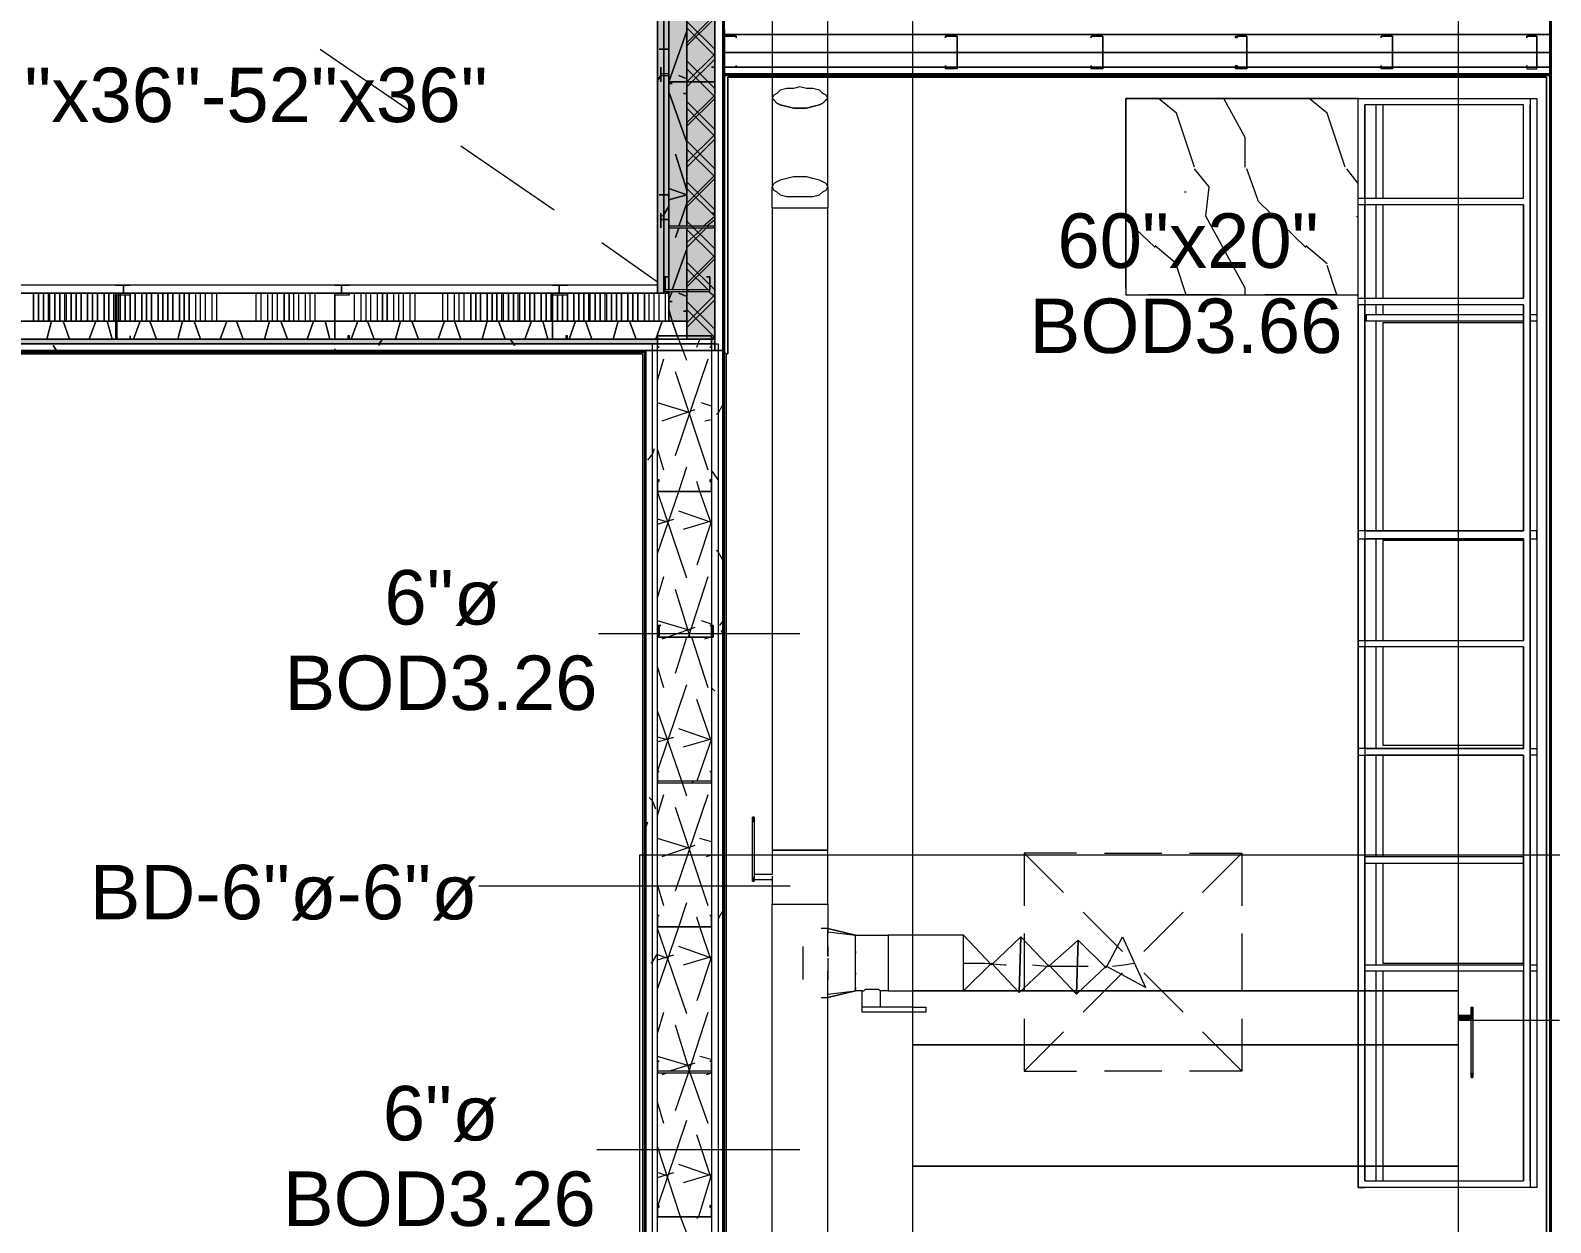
# Model space of a CAD drawing. Header units: metres. Extents: x 98 to 337, y -7 to 53.
# Drawn here: x 127.472 to 131.726, y 29.816 to 33.151 of the extents above; entities that cross this region are included whole.
import ezdxf

# ---------------------------------------------------------------- set-up
doc = ezdxf.new("R2010")
doc.units = ezdxf.units.M
doc.layers.add('HVAC - Ductos', color=5, linetype='Continuous', lineweight=0)
doc.layers.add('PDF_Text', color=7, linetype='Continuous', lineweight=0)
doc.layers.add('PDF_Geometry', color=7, linetype='Continuous', lineweight=0, true_color=0xaaaaaa)
doc.layers.add('PDF_Solid Fills', color=7, linetype='Continuous', lineweight=0, true_color=0xffffff)
doc.styles.add('PDF Helvetica', font='')
doc.styles.get('PDF Helvetica').set_extended_font_data('Helvetica')

msp = doc.modelspace()

# ---------------------------------------------------------------- hatches: boundary and pattern name
at = {"layer": 'PDF_Solid Fills', "lineweight": 0, "transparency": 33554559}
h = msp.add_hatch(color=256, dxfattribs=at)
h.paths.add_polyline_path([(129.2449, 34.6377), (129.2587, 34.6377), (129.2587, 35.4029), (129.2449, 35.4029)])
h.paths.add_polyline_path([(129.2449, 32.4156), (129.2587, 32.4156), (129.2587, 34.6332), (129.2449, 34.6332)])
h = msp.add_hatch(color=256, dxfattribs=at)
h.paths.add_polyline_path([(129.2587, 34.6377), (129.3091, 34.6377), (129.3091, 35.4166), (129.2587, 35.4166)])
h.paths.add_polyline_path([(129.2587, 32.3377), (129.3091, 32.3377), (129.3091, 32.4202), (129.2587, 32.4202)])
h.paths.add_polyline_path([(129.2587, 32.4248), (129.3091, 32.4248), (129.3091, 34.6332), (129.2587, 34.6332)])
for points in [[(129.2266, 32.4156), (129.2449, 32.4156), (129.2449, 35.3892), (129.2266, 35.3892)], [(129.3137, 32.5989), (129.3091, 32.4248), (129.3091, 32.2873), (129.3869, 32.2873), (129.3869, 35.3846), (129.3091, 35.3846), (129.3091, 32.5989)]]:
    msp.add_hatch(color=256, dxfattribs=at).paths.add_polyline_path(points)
h = msp.add_hatch(color=256, dxfattribs=at)
h.paths.add_polyline_path([(129.2449, 34.6377), (129.2587, 34.6377), (129.2587, 35.3846), (129.2449, 35.3846)])
h.paths.add_polyline_path([(129.2449, 32.4156), (129.2587, 32.4156), (129.2587, 34.6332), (129.2449, 34.6332)])
h = msp.add_hatch(color=256, dxfattribs=at)
h.paths.add_polyline_path([(129.3091, 32.4202), (129.2587, 32.4202), (129.2587, 32.3377), (129.3091, 32.3377)])
h.paths.add_polyline_path([(129.2587, 34.6377), (129.3091, 34.6377), (129.3091, 35.3846), (129.2587, 35.3846)])
h.paths.add_polyline_path([(129.2587, 32.4248), (129.3091, 32.4248), (129.3091, 34.6332), (129.2587, 34.6332)])
h = msp.add_hatch(color=256, dxfattribs=at)
h.paths.add_polyline_path([(129.2266, 32.2736), (129.2266, 32.2873), (125.882, 32.2873), (125.882, 32.2736)])
h.paths.add_polyline_path([(129.3778, 32.2873), (129.3778, 32.2736), (129.3869, 32.2736), (129.3869, 32.2873)])

# ---------------------------------------------------------------- linework, layer by layer
at = {"layer": 'HVAC - Ductos', "lineweight": 0}
for points in [[(129.9413, 30.4638), (129.9413, 35.5953), (131.467, 35.5953), (131.467, 30.4638)], [(129.5473, 32.7134), (129.5519, 32.7043), (129.5611, 32.6997), (129.5702, 32.6905), (129.5886, 32.6859), (129.6069, 32.6859), (129.6252, 32.6859), (129.6436, 32.6859), (129.6618, 32.6859), (129.6802, 32.6905), (129.6894, 32.6997), (129.6985, 32.7043), (129.7031, 32.7134), (129.7031, 32.9608), (129.6985, 32.9563), (129.6894, 32.9471), (129.6802, 32.9425), (129.6618, 32.9379), (129.6436, 32.9333), (129.6252, 32.9333), (129.6069, 32.9333), (129.5886, 32.9379), (129.5702, 32.9425), (129.5611, 32.9471), (129.5519, 32.9563), (129.5473, 32.9608)], [(129.7031, 32.6538), (129.6985, 32.6538), (129.6894, 32.6538), (129.6802, 32.6538), (129.6618, 32.6538), (129.6436, 32.6538), (129.6252, 32.6538), (129.6069, 32.6538), (129.5886, 32.6538), (129.5702, 32.6538), (129.5611, 32.6538), (129.5519, 32.6538), (129.5473, 32.6538), (129.5473, 30.8578), (129.5519, 30.8578), (129.5611, 30.8578), (129.5702, 30.8578), (129.5886, 30.8578), (129.6069, 30.8578), (129.6252, 30.8578), (129.6436, 30.8578), (129.6618, 30.8578), (129.6802, 30.8578), (129.6894, 30.8578), (129.6985, 30.8578), (129.7031, 30.8578)], [(129.4923, 30.9358), (129.4923, 30.9403), (129.4923, 30.9449), (129.4923, 30.9494), (129.4923, 30.9449), (129.4923, 30.9403)], [(129.4969, 30.9358), (129.4969, 30.9403), (129.4969, 30.9449), (129.4969, 30.9494), (129.4969, 30.9449), (129.4969, 30.9403)], [(129.781, 30.6196), (129.7031, 30.6379)], [(129.781, 30.5692), (129.781, 30.5738)], [(129.781, 30.5097), (129.781, 30.5142)], [(129.781, 30.4684), (129.781, 30.473)], [(131.467, 30.4638), (131.467, 30.3126), (129.9413, 30.3126), (129.9413, 30.4638)], [(131.467, 30.3126), (131.467, 29.9736), (129.9413, 29.9736), (129.9413, 30.3126)], [(129.9413, 29.6666), (129.9413, 29.9736), (131.467, 29.9736), (131.467, 29.6666)]]:
    msp.add_lwpolyline(points, close=True, dxfattribs=at)
for points in [[(129.5473, 34.1704), (129.5473, 33.0204), (129.5519, 33.0204), (129.5611, 33.0204), (129.5702, 33.0204), (129.5886, 33.0204), (129.6069, 33.0204), (129.6252, 33.0204), (129.6436, 33.0204), (129.6618, 33.0204), (129.6802, 33.0204), (129.6894, 33.0204), (129.6985, 33.0204), (129.7031, 33.0204), (129.7031, 34.1704)], [(129.7031, 32.9608), (129.6985, 32.97), (129.6894, 32.9746), (129.6802, 32.9838), (129.6618, 32.9883), (129.6436, 32.9883), (129.6252, 32.9929), (129.6069, 32.9883), (129.5886, 32.9883), (129.5702, 32.9838), (129.5611, 32.9746), (129.5519, 32.97), (129.5473, 32.9608)], [(129.7031, 32.7134), (129.6985, 32.7226), (129.6894, 32.7272), (129.6802, 32.7318), (129.6618, 32.7363), (129.6436, 32.7409), (129.6252, 32.7409), (129.6069, 32.7409), (129.5886, 32.7363), (129.5702, 32.7318), (129.5611, 32.7272), (129.5519, 32.7226), (129.5473, 32.7134)], [(129.5473, 32.6538), (129.5473, 32.6997), (129.5473, 32.7134)], [(129.7031, 32.7134), (129.7031, 32.6722), (129.7031, 32.6538), (129.6985, 32.6538), (129.6894, 32.6538), (129.6802, 32.6538), (129.6618, 32.6538), (129.6436, 32.6538), (129.6252, 32.6538), (129.6069, 32.6538), (129.5886, 32.6538), (129.5702, 32.6538), (129.5611, 32.6538), (129.5519, 32.6538), (129.5473, 32.6538)], [(129.5473, 32.7134), (129.5519, 32.7043), (129.5611, 32.6997), (129.5702, 32.6905), (129.5886, 32.6859), (129.6069, 32.6859), (129.6252, 32.6859), (129.6436, 32.6859), (129.6618, 32.6859), (129.6802, 32.6905), (129.6894, 32.6997), (129.6985, 32.7043), (129.7031, 32.7134)], [(129.4969, 30.9494), (129.4923, 30.9494)], [(129.4923, 30.7846), (129.4923, 30.78), (129.4923, 30.7754), (129.4923, 30.7708), (129.4923, 30.7754), (129.4923, 30.78), (129.4923, 30.7846), (129.4923, 30.9358)], [(129.4969, 30.9358), (129.4969, 30.7846), (129.4969, 30.78), (129.4969, 30.7754), (129.4969, 30.7708), (129.4969, 30.7754), (129.4969, 30.78)], [(129.5473, 29.3642), (129.5473, 30.7067), (129.5519, 30.7067), (129.5611, 30.7067), (129.5702, 30.7067), (129.5886, 30.7067), (129.6069, 30.7067), (129.6252, 30.7067), (129.6436, 30.7067), (129.6618, 30.7067), (129.6802, 30.7067), (129.6894, 30.7067), (129.6985, 30.7067), (129.7031, 30.7067), (129.7031, 30.8578), (129.6985, 30.8578), (129.6894, 30.8578), (129.6802, 30.8578), (129.6618, 30.8578), (129.6436, 30.8578), (129.6252, 30.8578), (129.6069, 30.8578), (129.5886, 30.8578), (129.5702, 30.8578), (129.5611, 30.8578), (129.5519, 30.8578), (129.5473, 30.8578), (129.5473, 30.7891), (129.4969, 30.7891)], [(130.3995, 30.8487), (130.2529, 30.8487), (130.2529, 30.7021)], [(130.3629, 30.7387), (130.2529, 30.8487)], [(130.4774, 30.8487), (130.6378, 30.8487)], [(130.7156, 30.8487), (130.8623, 30.8487), (130.8623, 30.7021)], [(130.7523, 30.7387), (130.8623, 30.8487)], [(129.4923, 30.7708), (129.4969, 30.7708)], [(129.4969, 30.7846), (129.4969, 30.78), (129.4969, 30.7754), (129.5473, 30.7754), (129.5473, 30.7067), (129.5519, 30.7067), (129.5611, 30.7067), (129.5702, 30.7067), (129.5886, 30.7067), (129.6069, 30.7067), (129.6252, 30.7067), (129.6436, 30.7067), (129.6618, 30.7067), (129.6802, 30.7067), (129.6894, 30.7067), (129.6985, 30.7067), (129.7031, 30.7067), (129.7031, 30.6242)], [(129.5473, 30.7846), (129.5473, 30.78), (129.5473, 30.7754)], [(130.5278, 30.5738), (130.4179, 30.6837)], [(130.5874, 30.5738), (130.6974, 30.6837)], [(129.7031, 30.5875), (129.7031, 30.56), (129.7031, 30.5738), (129.7031, 30.5967), (129.7031, 30.615), (129.7031, 30.6242), (129.7031, 30.6333), (129.7031, 30.6379), (129.6848, 30.6379)], [(129.7031, 30.6196), (129.7031, 30.6287), (129.781, 30.6196)], [(129.6344, 30.4959), (129.6344, 30.5097), (129.6344, 30.528), (129.6344, 30.5508), (129.6344, 30.5738), (129.6344, 30.5875)], [(129.7031, 30.6013), (129.7031, 30.615)], [(129.9413, 30.418), (129.7993, 30.418), (129.7993, 30.4638), (129.781, 30.4638), (129.781, 30.4684), (129.781, 30.473), (129.781, 30.4776), (129.781, 30.4867), (129.781, 30.5051), (129.781, 30.5234), (129.781, 30.5417), (129.781, 30.56), (129.781, 30.5783), (129.781, 30.5967), (129.781, 30.6059), (129.781, 30.6105), (129.781, 30.615), (129.781, 30.6196), (129.8727, 30.6196), (129.8727, 30.615), (129.8727, 30.6059), (129.8727, 30.5967), (129.8727, 30.5783), (129.8727, 30.56), (129.8727, 30.5417), (129.8727, 30.5234), (129.8727, 30.5051), (129.8727, 30.4867), (129.8727, 30.4776), (129.8727, 30.4684), (129.8727, 30.4638), (129.9413, 30.4638)], [(129.9413, 30.6196), (129.8727, 30.6196), (129.8727, 30.615), (129.8727, 30.6059), (129.8727, 30.5967), (129.8727, 30.5783), (129.8727, 30.56), (129.8727, 30.5417), (129.8727, 30.5234), (129.8727, 30.5051), (129.8727, 30.4867), (129.8727, 30.4776), (129.8727, 30.4684), (129.8727, 30.4638), (129.8497, 30.4638), (129.8497, 30.418), (129.8451, 30.418), (129.8405, 30.418), (129.8314, 30.418), (129.8268, 30.418), (129.8176, 30.418), (129.8131, 30.418), (129.8085, 30.418), (129.8039, 30.418)], [(130.0834, 30.5417), (130.0834, 30.56), (130.0834, 30.5783), (130.0834, 30.5967), (130.0834, 30.6059), (130.0834, 30.615), (130.0834, 30.6196), (129.9413, 30.6196)], [(130.1612, 30.5371), (130.2438, 30.615), (130.2392, 30.4592), (130.1612, 30.5417), (130.0834, 30.4638), (130.0834, 30.6196)], [(130.0834, 30.4638), (130.0834, 30.6196), (130.1612, 30.5371), (130.1612, 30.5417)], [(130.3216, 30.5325), (130.4041, 30.6059), (130.3995, 30.4546), (130.3216, 30.5371), (130.2392, 30.4592), (130.2438, 30.615), (130.3216, 30.5325), (130.3216, 30.5371)], [(130.2529, 30.6242), (130.2529, 30.4638)], [(130.482, 30.528), (130.5278, 30.615), (130.5919, 30.473), (130.482, 30.5325), (130.3995, 30.4546), (130.4041, 30.6059), (130.482, 30.528), (130.482, 30.5325)], [(130.8623, 30.6242), (130.8623, 30.4638)], [(129.7031, 30.5554), (129.7031, 30.5508), (129.7031, 30.528), (129.7031, 30.5234), (129.7031, 30.4959)], [(129.6848, 30.4454), (129.7031, 30.4454), (129.7031, 30.45), (129.7031, 30.4592), (129.7031, 30.4684), (129.7031, 30.4867), (129.7031, 30.5097), (129.7031, 30.5188)], [(129.9413, 30.4638), (130.0834, 30.4638), (130.0834, 30.4684), (130.0834, 30.4776), (130.0834, 30.4867), (130.0834, 30.5051), (130.0834, 30.5234), (130.0834, 30.5417), (130.143, 30.5417), (130.1979, 30.5371), (130.2025, 30.5371)], [(130.2758, 30.5371), (130.317, 30.5325), (130.3812, 30.5325), (130.4316, 30.5325)], [(130.4179, 30.4042), (130.5278, 30.5142)], [(130.5003, 30.5325), (130.5324, 30.5371), (130.5599, 30.5417)], [(130.6974, 30.4042), (130.5874, 30.5142)], [(129.7031, 30.4684), (129.7031, 30.4821)], [(129.7031, 30.4454), (129.781, 30.4638), (129.7031, 30.4454)], [(129.7031, 30.4546), (129.781, 30.4638)], [(129.7031, 29.3688), (129.7031, 30.4592)], [(129.7993, 30.4638), (129.8039, 30.4638), (129.8085, 30.4684), (129.8131, 30.4684), (129.8222, 30.4684), (129.8314, 30.4684), (129.8405, 30.4684), (129.8451, 30.4684), (129.8497, 30.4638)], [(129.9413, 30.4042), (129.7993, 30.4042), (129.7993, 30.418)], [(129.9413, 30.418), (129.978, 30.418), (129.978, 30.4042), (129.9413, 30.4042)], [(130.2529, 30.3859), (130.2529, 30.2393), (130.3995, 30.2393)], [(130.8623, 30.3859), (130.8623, 30.2393), (130.7156, 30.2393)], [(130.2529, 30.2393), (130.3629, 30.3492)], [(130.8623, 30.2393), (130.7523, 30.3492)], [(130.6378, 30.2393), (130.4774, 30.2393)]]:
    msp.add_lwpolyline(points, dxfattribs=at)
at = {"layer": 'PDF_Geometry', "lineweight": 0}
for points in [[(117.7174, 25.401), (119.6967, 25.401), (129.4145, 25.401), (129.5244, 25.401), (129.5244, 25.5247), (129.4145, 25.5247), (129.4145, 25.6164), (129.4099, 25.6164), (129.4099, 32.2553), (129.4145, 32.2553), (129.4145, 35.3846), (129.4145, 35.6045), (119.6967, 35.6045), (117.7174, 35.6045)], [(129.3457, 35.3846), (129.3869, 35.3433), (129.3869, 32.2873), (129.3869, 32.2736), (129.3869, 32.2873), (129.3869, 35.3433), (129.3869, 32.2553), (129.4099, 32.2553), (129.4099, 35.5724), (129.3869, 35.5724), (129.3869, 35.4212)], [(135.334, 35.6045), (131.7236, 35.6045), (131.7236, 35.357), (131.7236, 26.8626), (131.7236, 25.5247), (131.3983, 25.5247), (131.3983, 25.401), (131.774, 25.401)], [(132.4338, 25.4652), (132.0306, 25.4652), (131.774, 25.4652), (131.774, 25.5064), (131.7419, 25.5064), (131.7419, 25.5247), (131.7419, 26.8626), (131.7236, 26.8626), (131.7236, 32.8783), (131.7236, 26.8626), (131.7236, 33.0295), (131.7236, 33.1532), (131.7236, 35.4762), (131.7236, 33.1532), (131.7236, 35.4762), (131.7236, 33.1532), (131.7236, 35.4762), (131.7236, 33.1532)], [(129.2129, 25.6164), (129.2129, 32.2553), (129.2129, 32.2736), (126.0332, 32.2736), (125.882, 32.2736), (125.8637, 32.2736), (125.8637, 32.5668), (125.8637, 34.0101), (125.8637, 35.3846), (125.8637, 35.3892), (125.8637, 35.4029), (123.4445, 35.4029)], [(129.2266, 32.4385), (129.2266, 32.4156), (129.2266, 32.4385), (129.2266, 35.3846), (129.2449, 35.3846), (129.2449, 35.0409), (129.2449, 34.6377), (129.2449, 35.0409), (129.2449, 35.4029), (129.2587, 35.4029), (129.2587, 35.0409), (129.2587, 34.6377)], [(123.4628, 35.3846), (125.8499, 35.3846), (125.8499, 34.0101), (126.0332, 34.0101), (126.0332, 35.3846), (129.2266, 35.3846), (129.2266, 32.4385), (126.0332, 32.4385), (126.0332, 32.5668), (125.8499, 32.5668), (125.8499, 32.2553), (126.0332, 32.2553), (129.1945, 32.2553), (129.1945, 25.6164)], [(125.8407, 35.3754), (125.6162, 35.3754), (125.6162, 35.38), (125.6162, 35.3846), (125.8453, 35.3846), (125.8453, 32.2553), (125.8453, 35.3846), (125.8453, 32.2507), (129.1945, 32.2507), (125.8453, 32.2507), (125.8453, 35.3846)], [(126.0057, 34.0101), (126.0057, 32.5668), (126.0332, 32.5668), (126.0332, 34.0101), (126.0057, 34.0101), (126.0057, 35.3892), (126.0332, 35.3892), (126.0332, 34.0101), (125.8499, 34.0101), (125.8499, 35.3846), (125.8499, 32.2553), (125.8637, 32.2553), (126.0332, 32.2553), (129.1945, 32.2553), (125.8453, 32.2553), (129.1945, 32.2553), (129.222, 32.2553), (129.1945, 32.2553), (125.8499, 32.2553), (125.8637, 32.2553), (126.0332, 32.2553)], [(129.2449, 34.6377), (129.2449, 35.0409), (129.2449, 35.3892), (129.2266, 35.3892), (129.2266, 32.4156), (129.2449, 32.4156), (129.2449, 34.6332)], [(129.2266, 35.3846), (129.2266, 32.4385), (129.2266, 35.3846)], [(129.4145, 25.6164), (129.4145, 32.2553), (129.4099, 32.2553), (129.4099, 32.2736), (129.4099, 32.2873), (129.4099, 35.3846), (129.3869, 35.3846), (129.3091, 35.3846)], [(129.2449, 32.4156), (129.2449, 34.6332), (129.2449, 32.4156), (129.2587, 32.4156), (129.2587, 32.4202)], [(129.2587, 32.4248), (129.2587, 34.6332)], [(129.3091, 32.6034), (129.3091, 33.0067), (129.3091, 33.4145), (129.3091, 33.8176), (129.3091, 34.2254), (129.3091, 34.6332), (129.3091, 34.2254), (129.3091, 33.8176), (129.3091, 33.4145), (129.3091, 33.0067), (129.3091, 32.6034), (129.3091, 33.0067), (129.3091, 33.4145), (129.3091, 33.8176), (129.3091, 34.2254), (129.3091, 34.6332), (129.3869, 34.5599)], [(119.8799, 32.3377), (119.8799, 32.4156), (119.8799, 32.3377), (119.8799, 32.2873), (119.8799, 25.6164), (119.8799, 25.5981), (119.8799, 25.5843), (129.2266, 25.5843), (129.2266, 25.5981), (129.2266, 25.6164), (129.2266, 32.2553), (129.2266, 32.2736), (129.2266, 32.2873), (126.0332, 32.2873), (125.9323, 32.2873), (125.882, 32.2873), (125.882, 32.5668), (125.882, 34.0101), (125.8637, 34.0101), (125.8499, 34.0101)], [(129.3091, 33.1166), (129.3869, 33.1945)], [(129.3091, 33.1074), (129.3869, 33.1854)], [(129.3091, 33.1762), (129.3869, 33.0983)], [(129.3869, 33.08), (129.3091, 33.1578)], [(129.4145, 33.1532), (129.4145, 33.0295), (129.4145, 32.2553), (129.4145, 33.0295), (131.7236, 33.0295), (129.4145, 33.0295), (131.7236, 33.0295), (129.4145, 33.0295), (129.4145, 32.2553), (129.4145, 32.8783), (129.4145, 32.2553), (129.4145, 33.0295), (129.4145, 32.2507), (129.4099, 32.2507), (129.4145, 32.2507), (129.4145, 33.0295)], [(128.2827, 33.0983), (128.5439, 32.9196)], [(129.3091, 33.0067), (129.3869, 33.0846)], [(129.3091, 32.9929), (129.3869, 33.0708)], [(129.3091, 33.0662), (129.3687, 33.0067), (129.3869, 32.9883)], [(129.3869, 32.9654), (129.3457, 33.0067), (129.3091, 33.0433)], [(129.4099, 32.2507), (129.4099, 25.6164), (129.4099, 32.2553), (129.4145, 32.2553), (129.3823, 32.2553), (129.4145, 32.2553), (129.4145, 32.2507), (129.419, 32.2461), (129.4236, 32.2461), (129.4236, 33.0204)], [(129.4236, 33.0204), (131.7145, 33.0204), (129.4236, 33.0204), (129.4236, 32.2461), (129.419, 32.2461), (129.4145, 32.2507), (129.4145, 32.2553), (129.4145, 32.2873), (129.4145, 32.2553), (129.4145, 32.2507), (129.419, 32.2461), (129.4236, 32.2461), (129.4236, 33.0204), (129.4236, 32.2461), (129.419, 32.2461), (129.4236, 32.2461), (129.419, 32.2461), (129.4145, 32.2507), (129.4145, 32.2553), (129.4099, 32.2553), (129.4099, 25.6164)], [(131.7236, 33.0295), (129.4145, 33.0295), (131.7236, 33.0295)], [(131.7236, 33.0295), (129.4145, 33.0295), (131.7236, 33.0295)], [(131.7236, 33.0295), (131.7236, 26.8626), (131.719, 26.8626), (131.7145, 26.8626), (131.7145, 33.0204), (131.7145, 26.8626), (131.7145, 25.5293), (131.7145, 26.8626), (131.719, 26.8626), (131.7236, 26.8626), (131.7236, 25.5247), (131.4762, 25.5247)], [(131.7145, 26.8626), (131.7145, 33.0204)], [(131.7145, 26.8626), (131.7145, 33.0204)], [(131.7236, 33.0295), (131.7236, 26.8626), (131.7236, 33.0295)], [(131.7236, 33.0295), (131.7236, 26.8626), (131.7236, 33.0295)], [(129.3091, 32.8921), (129.3869, 32.97)], [(129.3091, 32.8829), (129.3869, 32.9608)], [(129.3091, 32.9517), (129.3869, 32.8738)], [(129.3869, 32.8555), (129.3091, 32.9333)], [(131.1876, 32.9608), (131.1692, 32.9608), (130.5553, 32.9608), (130.537, 32.9608), (130.537, 32.4294), (130.537, 32.9608), (131.1876, 32.9608), (131.6503, 32.9608), (131.6687, 32.9608), (131.687, 32.9608), (131.687, 29.914), (131.6687, 29.914), (131.2288, 29.914)], [(131.238, 32.9608), (131.2563, 32.9608), (131.6687, 32.9608), (131.6687, 29.914), (131.6503, 29.914), (131.1876, 29.914), (131.1876, 29.9323), (131.1876, 32.9425), (131.1876, 32.9608), (130.537, 32.9608), (130.537, 32.411), (131.1876, 32.411), (131.1876, 32.9608), (130.537, 32.9608), (130.537, 32.9242), (130.537, 32.521), (130.537, 32.4797)], [(131.1692, 32.9608), (130.5553, 32.9608)], [(130.7294, 32.7684), (130.679, 32.9196), (130.6286, 32.9608)], [(130.8714, 32.7684), (130.8714, 32.8509), (130.8119, 32.9608)], [(131.1509, 32.7684), (131.1005, 32.9196), (131.0501, 32.9608)], [(131.6503, 32.663), (131.6503, 32.4019), (131.6503, 32.663), (131.1876, 32.663), (131.1876, 32.6814), (131.6503, 32.6814), (131.6503, 32.9425), (131.2563, 32.9425), (131.2563, 32.6814)], [(131.6503, 32.9425), (131.2059, 32.9425), (131.2059, 32.6814), (131.2059, 32.9425), (131.2059, 29.9323), (131.2059, 30.5188), (131.2059, 29.9323), (131.2059, 31.1236), (131.2059, 30.8395), (131.6503, 30.8395), (131.6503, 31.1236), (131.2105, 31.1236)], [(131.238, 32.6814), (131.238, 32.9425)], [(131.6687, 30.5371), (131.687, 30.5371), (131.687, 30.5188), (131.6687, 30.5188), (131.6687, 29.9323), (131.6687, 32.9425), (131.6687, 32.3561), (131.687, 32.3561), (131.687, 32.3377), (131.6687, 32.3377)], [(129.3091, 32.7821), (129.3869, 32.8601)], [(129.3091, 32.7684), (129.3869, 32.8463)], [(129.3091, 32.8417), (129.3869, 32.7638)], [(131.6503, 32.7089), (131.6503, 32.8783)], [(128.6768, 32.828), (128.938, 32.6492)], [(129.3869, 32.7409), (129.3091, 32.8188)], [(130.8714, 32.411), (130.8714, 32.4294), (130.7614, 32.631), (130.7706, 32.7134), (130.7294, 32.7638)], [(131.0409, 32.5439), (130.9081, 32.6722), (130.876, 32.7638)], [(131.1876, 32.7226), (131.1555, 32.7638)], [(129.3091, 32.6676), (129.3869, 32.7455)], [(129.3091, 32.6584), (129.3869, 32.7363)], [(129.3091, 32.7272), (129.3869, 32.6492)], [(129.3549, 32.6034), (129.3869, 32.631), (129.3091, 32.7089)], [(130.7019, 32.6997), (130.7065, 32.6997)], [(131.1876, 32.6264), (131.183, 32.631)], [(131.1876, 32.631), (131.1876, 32.6447)], [(131.238, 32.4019), (131.238, 32.663)], [(131.2563, 32.663), (131.2563, 32.4019)], [(126.0057, 32.4156), (129.2587, 32.4156), (129.2587, 32.3377), (128.9334, 32.3377), (128.324, 32.3377), (127.7147, 32.3377), (127.1053, 32.3377), (127.7147, 32.3377), (128.324, 32.3377), (128.9334, 32.3377), (129.2266, 32.3377), (129.2587, 32.3377), (129.3091, 32.3377), (129.3091, 32.5989), (129.3091, 32.3377), (129.3091, 32.2965), (129.3091, 32.2873), (129.3091, 32.2965), (129.3091, 32.3377), (129.2587, 32.3377), (129.2587, 32.4202), (129.2587, 32.4156), (129.2587, 32.3377), (129.2587, 32.4156), (129.2449, 32.4156), (129.2266, 32.4156), (126.0332, 32.4156)], [(129.3091, 32.6172), (129.3869, 32.5394)], [(129.3091, 32.5576), (129.3549, 32.5989)], [(129.3091, 32.5989), (129.3091, 32.2965), (129.3091, 32.2873), (129.3778, 32.2873), (129.3869, 32.2873), (129.3778, 32.2873), (129.3869, 32.2965)], [(129.3091, 32.5439), (129.3641, 32.5989)], [(129.3869, 32.5164), (129.3091, 32.5943)], [(129.3641, 32.6034), (129.3869, 32.6218)], [(129.3687, 32.5989), (129.3687, 32.6034)], [(130.6194, 32.5439), (130.537, 32.6218)], [(129.0708, 32.5576), (129.2266, 32.4477)], [(130.679, 32.4981), (130.6194, 32.5485)], [(131.1005, 32.4981), (131.0409, 32.5485)], [(129.3091, 32.4431), (129.3869, 32.521)], [(129.3091, 32.434), (129.3869, 32.5118)], [(129.3091, 32.5027), (129.3869, 32.4248)], [(129.3687, 32.4248), (129.3091, 32.4843)], [(130.7065, 32.411), (130.679, 32.4935)], [(131.128, 32.411), (131.1005, 32.4935)], [(127.5222, 32.3377), (127.5222, 32.4156)], [(127.5268, 32.3377), (127.5268, 32.4156)], [(127.568, 32.3377), (127.568, 32.4156)], [(127.5726, 32.3377), (127.5726, 32.4156)], [(127.6322, 32.3377), (127.6322, 32.4156)], [(127.7055, 32.3377), (127.7055, 32.4156)], [(127.7192, 32.3377), (127.7192, 32.4156)], [(127.7238, 32.3377), (127.7238, 32.4156)], [(127.9346, 32.3377), (127.9346, 32.4156)], [(127.9483, 32.3377), (127.9483, 32.4156)], [(127.962, 32.3377), (127.962, 32.4156)], [(127.9804, 32.3377), (127.9804, 32.4156)], [(127.9941, 32.3377), (127.9941, 32.4156)], [(128.1041, 32.3377), (128.1041, 32.4156)], [(128.1178, 32.3377), (128.1178, 32.4156)], [(128.1361, 32.3377), (128.1361, 32.4156)], [(128.1499, 32.3377), (128.1499, 32.4156)], [(128.1637, 32.3377), (128.1637, 32.4156)], [(128.2095, 32.3377), (128.2095, 32.4156)], [(128.2232, 32.3377), (128.2232, 32.4156)], [(128.2415, 32.3377), (128.2415, 32.4156)], [(128.2553, 32.3377), (128.2553, 32.4156)], [(128.269, 32.3377), (128.269, 32.4156)], [(128.379, 32.3377), (128.379, 32.4156)], [(128.3973, 32.3377), (128.3973, 32.4156)], [(128.4111, 32.3377), (128.4111, 32.4156)], [(128.4248, 32.3377), (128.4248, 32.4156)], [(128.4431, 32.3377), (128.4431, 32.4156)], [(128.489, 32.3377), (128.489, 32.4156)], [(128.5027, 32.3377), (128.5027, 32.4156)], [(128.5164, 32.3377), (128.5164, 32.4156)], [(128.5348, 32.3377), (128.5348, 32.4156)], [(128.5485, 32.3377), (128.5485, 32.4156)], [(128.6264, 32.3377), (128.6264, 32.4156)], [(128.6401, 32.3377), (128.6401, 32.4156)], [(128.6585, 32.3377), (128.6585, 32.4156)], [(128.6722, 32.3377), (128.6722, 32.4156)], [(128.686, 32.3377), (128.686, 32.4156)], [(128.7913, 32.3377), (128.7913, 32.4156)], [(128.7959, 32.3377), (128.7959, 32.4156)], [(128.8371, 32.3377), (128.8371, 32.4156)], [(128.8417, 32.3377), (128.8417, 32.4156)], [(128.9013, 32.3377), (128.9013, 32.4156)], [(128.9746, 32.3377), (128.9746, 32.4156)], [(129.0342, 32.3377), (129.0342, 32.4156)], [(129.0388, 32.3377), (129.0388, 32.4156)], [(129.08, 32.3377), (129.08, 32.4156)], [(129.0846, 32.3377), (129.0846, 32.4156)], [(129.2037, 32.3377), (129.2037, 32.4156)], [(129.2174, 32.3377), (129.2174, 32.4156)], [(129.2312, 32.3377), (129.2312, 32.4156)], [(129.2495, 32.3377), (129.2495, 32.4156)], [(129.3137, 32.4202), (129.3137, 32.4248)], [(129.3869, 32.4065), (129.3687, 32.4202)], [(129.3091, 32.3331), (129.3869, 32.411)], [(129.3091, 32.3194), (129.3869, 32.3973)], [(129.3091, 32.3927), (129.3869, 32.3148)], [(130.5415, 32.411), (130.8623, 32.411)], [(130.8027, 32.411), (130.6011, 32.411)], [(130.8668, 32.411), (131.1876, 32.411)], [(131.128, 32.411), (130.9264, 32.411)], [(131.6503, 32.3835), (131.1876, 32.3835), (131.1876, 32.4019), (131.6503, 32.4019)], [(131.1876, 32.3469), (131.1876, 32.3743), (131.1876, 29.9323), (131.1876, 32.3835), (131.1876, 29.914), (131.2059, 29.914)], [(131.2059, 32.3423), (131.2059, 31.7513), (131.2059, 32.3835), (131.2059, 32.3469)], [(131.238, 32.3561), (131.238, 32.3835)], [(131.2563, 32.3835), (131.2563, 32.3561)], [(127.1007, 32.3377), (126.4913, 32.3377), (125.9323, 32.3377), (125.9323, 32.2873), (129.2266, 32.2873), (129.3091, 32.2873), (129.3091, 32.2965), (129.3091, 32.3377), (128.9334, 32.3377), (128.324, 32.3377), (127.7147, 32.3377), (127.1053, 32.3377)], [(129.3869, 32.2919), (129.3091, 32.3698)], [(131.1876, 31.7421), (131.1876, 32.3423)], [(131.6503, 32.3377), (131.2105, 32.3377), (131.2105, 32.3561), (131.6503, 32.3561)], [(131.238, 31.7513), (131.238, 32.3377)], [(131.6503, 32.3331), (131.2563, 32.3331), (131.2563, 31.7513)], [(131.6687, 31.7283), (131.687, 31.7283), (131.687, 31.7513), (131.6687, 31.7513), (131.6687, 32.3331)], [(127.7101, 32.3285), (127.7147, 32.3285)], [(129.2266, 32.2873), (129.3091, 32.2873), (129.3778, 32.2873)], [(129.3091, 32.2278), (129.2862, 32.2873)], [(129.3365, 32.2645), (129.3457, 32.2873)], [(125.8637, 32.2553), (125.8499, 32.2553), (129.1945, 32.2553), (129.1945, 25.6164), (129.1945, 32.2507)], [(125.8499, 32.2553), (129.4145, 32.2553), (125.8499, 32.2553)], [(129.19, 32.2553), (129.19, 25.6164)], [(129.1945, 25.6164), (129.1945, 32.2553), (129.1945, 25.6164)], [(129.3778, 32.2645), (129.3778, 32.2553), (129.3778, 31.4534), (129.3778, 25.6164), (129.3778, 25.5981), (129.3778, 25.5843), (129.4145, 25.5843)], [(129.3869, 32.2736), (129.3961, 32.2736), (129.3961, 32.2553)], [(129.4145, 32.2553), (129.4099, 32.2553), (129.3961, 32.2553), (129.3961, 25.6164), (129.3961, 25.5981), (129.4145, 25.5981)], [(129.4099, 32.2553), (129.4145, 32.2553), (129.4099, 32.2553)], [(129.4099, 32.2553), (129.4145, 32.2553), (129.4099, 32.2553)], [(129.4099, 25.6164), (129.4099, 32.2553)], [(129.2266, 32.1728), (129.2449, 32.2323)], [(129.277, 31.962), (129.3687, 32.2323)], [(129.3687, 31.9208), (129.277, 32.1957)], [(129.3183, 32.0812), (129.2266, 32.1086)], [(129.2403, 32.0582), (129.332, 32.0903)], [(129.3778, 32.0994), (129.3503, 32.1086)], [(129.4099, 32.104), (129.3961, 32.0812), (129.3915, 32.0766)], [(129.3595, 32.0582), (129.3778, 32.0628)], [(129.2174, 31.9804), (129.2129, 31.9666), (129.1991, 31.9483)], [(129.2449, 31.9208), (129.2266, 31.9804)], [(129.2266, 31.6871), (129.2862, 31.8612), (129.3091, 31.9299)], [(129.3961, 31.8933), (129.3778, 31.9208)], [(129.3778, 31.7696), (129.3457, 31.8612), (129.3365, 31.8887)], [(129.3091, 31.6184), (129.2266, 31.8612)], [(129.2587, 31.7741), (129.2266, 31.7833)], [(129.2266, 31.7696), (129.2724, 31.7833)], [(129.3778, 31.7741), (129.2862, 31.8063)], [(129.2999, 31.7559), (129.3778, 31.7787), (129.3365, 31.655)], [(131.2105, 31.7513), (131.6503, 31.7513), (131.1876, 31.7513), (131.1876, 31.7283), (131.6503, 31.7283), (131.2105, 31.7283)], [(129.4099, 31.6688), (129.3961, 31.6917), (129.3915, 31.6963)], [(131.2059, 31.7283), (131.2059, 31.4443)], [(131.238, 31.4443), (131.238, 31.7283)], [(131.6503, 31.7238), (131.2563, 31.7238), (131.2563, 31.4443)], [(131.6687, 31.1511), (131.6687, 31.7238)], [(129.2266, 31.5634), (129.2449, 31.623)], [(129.3137, 31.4534), (129.3687, 31.623)], [(129.3183, 31.4534), (129.277, 31.5863)], [(129.3183, 31.4718), (129.2266, 31.4992)], [(129.2403, 31.4489), (129.2541, 31.4534), (129.332, 31.481)], [(129.3778, 31.4901), (129.3503, 31.4992)], [(129.4099, 31.4992), (129.4007, 31.4856)], [(129.6252, 31.4626), (129.0616, 31.4626)], [(129.2266, 31.4534), (129.2312, 31.4534)], [(129.277, 31.3527), (129.3091, 31.4534)], [(129.3687, 31.3114), (129.3228, 31.4534)], [(129.3595, 31.4489), (129.3732, 31.4534)], [(129.4099, 31.4626), (129.4053, 31.4718)], [(131.6503, 31.426), (131.1876, 31.426), (131.1876, 31.4443), (131.6503, 31.4443)], [(131.2105, 31.1419), (131.6503, 31.1419), (131.6503, 31.426), (131.6503, 31.1419), (131.1876, 31.1419), (131.1876, 31.1236), (131.6503, 31.1236), (131.6503, 29.9323), (131.6503, 30.5188), (131.2105, 30.5188)], [(131.2059, 31.426), (131.2059, 31.1419)], [(131.238, 31.1419), (131.238, 31.426)], [(131.2563, 31.426), (131.2563, 31.1511), (131.6503, 31.1511)], [(129.2449, 31.3114), (129.2266, 31.371)], [(129.2266, 31.0778), (129.3091, 31.3206)], [(129.3869, 31.3023), (129.3778, 31.3114)], [(129.3778, 31.1603), (129.3365, 31.2793)], [(129.3091, 31.009), (129.2953, 31.0503), (129.2266, 31.2473)], [(129.3778, 31.1648), (129.2862, 31.1969)], [(129.2587, 31.1648), (129.2266, 31.174)], [(129.2266, 31.1603), (129.2724, 31.174)], [(129.2999, 31.1465), (129.3778, 31.1694), (129.3365, 31.0503)], [(131.6687, 31.1419), (131.687, 31.1419), (131.687, 31.1236), (131.6687, 31.1236), (131.6687, 30.5417)], [(131.1876, 30.528), (131.1876, 31.1281)], [(131.2059, 30.8395), (131.2059, 31.1236), (131.2059, 30.5371), (131.2059, 30.8212), (131.6503, 30.8212)], [(131.238, 30.8395), (131.238, 31.1236)], [(131.2563, 31.1236), (131.2563, 30.8395)], [(129.2266, 30.954), (129.2449, 31.0136)], [(129.277, 30.7433), (129.3687, 31.0136)], [(129.3228, 31.0457), (129.3274, 31.0503)], [(129.222, 30.9724), (129.2129, 30.9953), (129.2037, 31.0044)], [(129.3687, 30.7021), (129.277, 30.977)], [(129.1991, 30.9358), (129.1945, 30.922)], [(129.3183, 30.8624), (129.2266, 30.8899)], [(129.3778, 30.8808), (129.3457, 30.8899)], [(129.2403, 30.8395), (129.332, 30.8716)], [(129.3641, 30.8395), (129.3778, 30.8441)], [(131.1876, 30.8212), (131.1876, 30.8395)], [(131.2059, 30.8212), (131.2059, 30.5371), (131.6503, 30.5371), (131.6503, 30.8212), (131.6503, 30.8395)], [(131.238, 30.5371), (131.238, 30.8212)], [(131.2563, 30.8212), (131.2563, 30.5417), (131.6503, 30.5417)], [(129.5978, 30.757), (128.7272, 30.757)], [(129.2449, 30.7021), (129.2266, 30.7616)], [(129.2266, 30.4684), (129.2862, 30.6425), (129.3091, 30.7112)], [(129.4099, 30.6883), (129.3961, 30.6654)], [(129.3091, 30.3996), (129.2266, 30.6379)], [(129.3778, 30.5463), (129.3457, 30.6425), (129.3365, 30.67)], [(129.3778, 30.5554), (129.2862, 30.5875)], [(129.2266, 30.5692), (129.2129, 30.5463), (129.2083, 30.5417)], [(129.2541, 30.5554), (129.2266, 30.5646)], [(129.2266, 30.5508), (129.2724, 30.5646)], [(129.2999, 30.5371), (129.3778, 30.56), (129.3365, 30.4363)], [(131.1876, 30.5188), (131.1876, 30.5371)], [(131.1876, 29.9278), (131.1876, 30.5234)], [(131.2105, 30.5371), (131.6503, 30.5371), (131.6503, 30.5188), (131.2059, 30.5188), (131.2059, 29.9323), (131.6503, 29.9323)], [(131.2288, 29.9323), (131.238, 29.9323), (131.238, 30.5188)], [(131.2563, 30.5188), (131.2563, 29.9323), (131.5403, 29.9323)], [(131.5037, 30.2348), (131.5037, 30.2302), (131.5037, 30.2256), (131.5037, 30.221), (131.5037, 30.2256), (131.5037, 30.2302), (131.5037, 30.2348), (131.5037, 30.3859), (131.5037, 30.418), (131.5083, 30.418), (131.5083, 30.3859), (131.5037, 30.3859), (131.5037, 30.3905), (131.5037, 30.3951), (131.467, 30.3951)], [(129.2266, 30.3447), (129.2449, 30.4042)], [(129.277, 30.1293), (129.3137, 30.2348), (129.3687, 30.4042)], [(131.467, 30.3814), (131.5037, 30.3814)], [(131.4808, 30.3814), (131.7511, 30.3814)], [(131.5083, 30.3859), (131.5083, 30.2348), (131.5083, 30.2302), (131.5083, 30.2256), (131.5083, 30.221), (131.5083, 30.2256), (131.5083, 30.2302), (131.5083, 30.2348)], [(129.3687, 30.0927), (129.3183, 30.2348), (129.277, 30.3676)], [(129.3183, 30.253), (129.2266, 30.2805)], [(129.2587, 30.2393), (129.332, 30.2622)], [(129.3778, 30.2714), (129.3457, 30.2805)], [(129.2403, 30.2302), (129.2541, 30.2348)], [(129.3641, 30.2302), (129.3778, 30.2348)], [(131.5037, 30.2256), (131.5037, 30.221), (131.5037, 30.2256)], [(131.5037, 30.221), (131.5083, 30.221)], [(131.5083, 30.2256), (131.5083, 30.221), (131.5083, 30.2256)], [(129.2449, 30.0927), (129.2266, 30.1523)], [(129.2266, 29.859), (129.3091, 30.1019)], [(129.3778, 29.9369), (129.3365, 30.0607)], [(129.6252, 30.0194), (129.0571, 30.0194)], [(129.3091, 29.7857), (129.2907, 29.8316), (129.2266, 30.0285)], [(129.2541, 29.9461), (129.2266, 29.9553)], [(129.2266, 29.9415), (129.2724, 29.9553)], [(129.3778, 29.9461), (129.2862, 29.9781)], [(129.2999, 29.9278), (129.3778, 29.9507), (129.3411, 29.8316), (129.3365, 29.827)]]:
    msp.add_lwpolyline(points, dxfattribs=at)
for points in [[(129.4145, 32.2553), (129.4145, 35.6045), (129.4099, 35.6045), (129.4099, 32.2553)], [(131.7236, 35.6045), (131.7236, 26.8626), (131.7282, 26.8626), (131.7282, 35.6045)], [(129.1762, 32.2553), (125.8499, 32.2553), (125.8453, 32.2553), (125.8453, 32.2507), (125.8407, 32.2461), (125.8361, 32.2461), (129.1854, 32.2461), (125.8361, 32.2461), (125.8361, 35.3754), (125.8361, 32.2461), (125.8361, 35.3754), (125.8361, 32.2461), (129.1854, 32.2461), (125.8361, 32.2461), (125.8407, 32.2461), (125.8453, 32.2507), (125.8453, 32.2553), (125.8499, 32.2553)], [(129.2587, 32.4248), (129.2587, 34.6332)], [(129.3091, 33.1487), (129.2587, 33.0067)], [(131.7236, 33.1396), (129.4145, 33.1396)], [(129.2449, 33.0983), (129.2312, 33.0983), (129.2449, 33.0983), (129.2587, 33.0983)], [(129.4465, 33.135), (129.419, 33.135), (129.4145, 33.135), (129.4145, 33.0479), (129.419, 33.0479), (129.4465, 33.0479), (129.4465, 33.0525), (129.4465, 33.0479), (129.419, 33.0479), (129.4145, 33.0479), (129.4145, 33.135), (129.419, 33.135), (129.4465, 33.135), (129.4465, 33.1304)], [(130.033, 33.0525), (130.033, 33.0479), (130.0651, 33.0479), (130.0651, 33.135), (130.033, 33.135), (130.033, 33.1304), (130.033, 33.135), (130.0651, 33.135), (130.0651, 33.0479), (130.0651, 33.0433), (130.033, 33.0433)], [(130.4407, 33.0525), (130.4407, 33.0479), (130.4683, 33.0479), (130.4728, 33.0479), (130.4728, 33.135), (130.4683, 33.135), (130.4407, 33.135), (130.4407, 33.1304), (130.4407, 33.135), (130.4683, 33.135), (130.4728, 33.135), (130.4728, 33.0479), (130.4728, 33.0433), (130.4683, 33.0433), (130.4407, 33.0433)], [(130.8439, 33.0525), (130.8485, 33.0525), (130.8485, 33.0479), (130.876, 33.0479), (130.876, 33.135), (130.8485, 33.135), (130.8485, 33.1304), (130.8439, 33.1304), (130.8439, 33.135), (130.876, 33.135), (130.876, 33.0479), (130.876, 33.0433), (130.8439, 33.0433)], [(131.2517, 33.0525), (131.2517, 33.0479), (131.2792, 33.0479), (131.2838, 33.0479), (131.2838, 33.135), (131.2792, 33.135), (131.2517, 33.135), (131.2517, 33.1304), (131.2517, 33.135), (131.2792, 33.135), (131.2838, 33.135), (131.2838, 33.0479), (131.2838, 33.0433), (131.2792, 33.0433), (131.2517, 33.0433)], [(131.6595, 33.0433), (131.687, 33.0433), (131.687, 33.0479), (131.687, 33.135), (131.6595, 33.135), (131.6595, 33.1304), (131.6595, 33.135), (131.687, 33.135), (131.687, 33.0479), (131.6595, 33.0479), (131.6595, 33.0525)], [(129.4145, 33.0892), (131.2838, 33.0892), (131.687, 33.0892), (131.7236, 33.0892), (131.687, 33.0892), (131.2838, 33.0892)], [(129.2266, 33.0112), (129.2358, 33.0249)], [(129.2587, 33.0479), (129.2587, 33.0295), (129.2358, 33.0295), (129.2358, 33.0249), (129.2358, 33.0067), (129.2358, 33.0479), (129.2358, 33.0433), (129.2358, 33.0479), (129.2358, 33.0067), (129.2358, 33.0249), (129.2587, 33.0249), (129.2587, 33.0067), (129.3823, 33.0067), (129.3869, 33.0067), (129.3869, 33.0479), (129.3823, 33.0479), (129.3778, 33.0479), (129.3823, 33.0479), (129.3869, 33.0479), (129.3869, 33.0067), (129.3823, 33.0067), (129.2587, 33.0067)], [(129.2862, 33.0249), (129.3091, 33.0158)], [(129.4145, 33.0479), (129.419, 33.0479)], [(129.4145, 33.0295), (131.7236, 33.0295)], [(131.7236, 33.0249), (129.4145, 33.0249)], [(129.4236, 33.0204), (131.7145, 33.0204)], [(129.4465, 33.0479), (131.7236, 33.0479)], [(129.5473, 32.9608), (129.5519, 32.9563), (129.5611, 32.9471), (129.5702, 32.9425), (129.5886, 32.9379), (129.6069, 32.9333), (129.6252, 32.9333), (129.6436, 32.9333), (129.6618, 32.9379), (129.6802, 32.9425), (129.6894, 32.9471), (129.6985, 32.9563), (129.7031, 32.9608), (129.7031, 33.0067), (129.7031, 33.0204), (129.6985, 33.0204), (129.6894, 33.0204), (129.6802, 33.0204), (129.6618, 33.0204), (129.6436, 33.0204), (129.6252, 33.0204), (129.6069, 33.0204), (129.5886, 33.0204), (129.5702, 33.0204), (129.5611, 33.0204), (129.5519, 33.0204), (129.5473, 33.0204), (129.5473, 32.9746)], [(129.2678, 33.0021), (129.2587, 33.0021)], [(129.2587, 32.9792), (129.3091, 32.8371)], [(129.3091, 32.9746), (129.2999, 32.9746)], [(129.277, 32.8051), (129.3091, 32.7043)], [(129.2449, 32.6905), (129.2312, 32.6905), (129.2449, 32.6905), (129.2587, 32.6905)], [(129.3091, 32.6905), (129.2587, 32.6768), (129.3091, 32.6905), (129.2587, 32.7089)], [(129.2587, 32.6401), (129.2587, 32.6218), (129.2358, 32.6218), (129.2358, 32.6034), (129.2358, 32.6401), (129.2358, 32.6356), (129.2358, 32.6401), (129.2358, 32.6034), (129.2358, 32.5989), (129.2358, 32.6034), (129.2358, 32.6218), (129.2587, 32.6218), (129.2587, 32.6034), (129.2587, 32.5989), (129.3823, 32.5989), (129.3869, 32.6034), (129.3869, 32.6401), (129.3823, 32.6401), (129.3778, 32.6401), (129.3823, 32.6401), (129.3869, 32.6401), (129.3869, 32.6034), (129.3823, 32.6034), (129.2587, 32.6034)], [(129.2403, 32.631), (129.2449, 32.6356), (129.2587, 32.6584), (129.2449, 32.6356)], [(129.3091, 32.6676), (129.2862, 32.6034)], [(131.2059, 32.4019), (131.2059, 32.663)], [(129.2862, 32.5989), (129.277, 32.5714)], [(129.3091, 32.5394), (129.2678, 32.4248)], [(129.2495, 32.4614), (129.2587, 32.4614), (129.2495, 32.4614), (129.2449, 32.4614), (129.2449, 32.4248), (129.2495, 32.4202), (129.3732, 32.4202), (129.3732, 32.4248), (129.3732, 32.4614), (129.3641, 32.4614), (129.3732, 32.4614), (129.3732, 32.4248), (129.2495, 32.4248)], [(126.0332, 32.4385), (126.0332, 32.4156), (129.2266, 32.4156), (129.2266, 32.4385)], [(127.481, 32.4156), (127.481, 32.3377)], [(127.4947, 32.4156), (127.4947, 32.3377)], [(127.5085, 32.4156), (127.5085, 32.3377)], [(127.5405, 32.4156), (127.5405, 32.3377)], [(127.5543, 32.4156), (127.5543, 32.3377)], [(127.5863, 32.4156), (127.5863, 32.3377)], [(127.6001, 32.4156), (127.6001, 32.3377)], [(127.6139, 32.4156), (127.6139, 32.3377)], [(127.6322, 32.4156), (127.6322, 32.3377)], [(127.6459, 32.4156), (127.6459, 32.3377)], [(127.6597, 32.4156), (127.6597, 32.3377)], [(127.678, 32.4156), (127.678, 32.3377)], [(127.6917, 32.4156), (127.6917, 32.3377)], [(127.7055, 32.4156), (127.7055, 32.3377)], [(127.7513, 32.4156), (127.7329, 32.4156), (127.7329, 32.434), (127.7329, 32.4385), (127.7147, 32.4385), (127.7513, 32.4385), (127.7467, 32.4385), (127.7513, 32.4385), (127.7147, 32.4385), (127.7101, 32.4385), (127.7147, 32.4385), (127.7329, 32.4385), (127.7329, 32.434), (127.7329, 32.4156), (127.7147, 32.4156), (127.7101, 32.411), (127.7101, 32.2873), (127.7147, 32.2873), (127.7513, 32.2873), (127.7513, 32.2965), (127.7513, 32.2873), (127.7147, 32.2873), (127.7147, 32.411), (127.7513, 32.411)], [(127.7513, 32.4156), (127.7513, 32.3377)], [(127.765, 32.4156), (127.765, 32.3377)], [(127.7834, 32.4156), (127.7834, 32.3377)], [(127.7971, 32.4156), (127.7971, 32.3377)], [(127.8109, 32.4156), (127.8109, 32.3377)], [(127.8292, 32.4156), (127.8292, 32.3377)], [(127.8429, 32.4156), (127.8429, 32.3377)], [(127.8567, 32.4156), (127.8567, 32.3377)], [(127.8704, 32.4156), (127.8704, 32.3377)], [(127.8888, 32.4156), (127.8888, 32.3377)], [(127.9025, 32.4156), (127.9025, 32.3377)], [(127.9162, 32.4156), (127.9162, 32.3377)], [(128.182, 32.4156), (128.182, 32.3377)], [(128.1957, 32.4156), (128.1957, 32.3377)], [(128.3652, 32.4156), (128.3423, 32.4156), (128.3423, 32.434), (128.3423, 32.4385), (128.324, 32.4385), (128.3607, 32.4385), (128.3561, 32.4385), (128.3607, 32.4385), (128.3652, 32.4385), (128.3607, 32.4385), (128.324, 32.4385), (128.3423, 32.4385), (128.3423, 32.434), (128.3423, 32.4156), (128.324, 32.4156), (128.324, 32.411), (128.324, 32.2873), (128.3607, 32.2873), (128.3652, 32.2873), (128.3652, 32.2965), (128.3607, 32.2965), (128.3607, 32.2873), (128.324, 32.2873), (128.324, 32.411), (128.3652, 32.411)], [(128.4569, 32.4156), (128.4569, 32.3377)], [(128.4706, 32.4156), (128.4706, 32.3377)], [(128.7043, 32.4156), (128.7043, 32.3377)], [(128.718, 32.4156), (128.718, 32.3377)], [(128.7318, 32.4156), (128.7318, 32.3377)], [(128.7501, 32.4156), (128.7501, 32.3377)], [(128.7639, 32.4156), (128.7639, 32.3377)], [(128.7776, 32.4156), (128.7776, 32.3377)], [(128.8097, 32.4156), (128.8097, 32.3377)], [(128.8234, 32.4156), (128.8234, 32.3377)], [(128.8555, 32.4156), (128.8555, 32.3377)], [(128.8692, 32.4156), (128.8692, 32.3377)], [(128.883, 32.4156), (128.883, 32.3377)], [(128.9013, 32.4156), (128.9013, 32.3377)], [(128.915, 32.4156), (128.915, 32.3377)], [(128.9288, 32.4156), (128.9288, 32.3377)], [(128.9746, 32.4156), (128.9517, 32.4156), (128.9517, 32.434), (128.9517, 32.4385), (128.9334, 32.4385), (128.97, 32.4385), (128.9654, 32.4385), (128.97, 32.4385), (128.9746, 32.4385), (128.97, 32.4385), (128.9334, 32.4385), (128.9517, 32.4385), (128.9517, 32.434), (128.9517, 32.4156), (128.9334, 32.4156), (128.9334, 32.411), (128.9334, 32.2873), (128.97, 32.2873), (128.9746, 32.2873), (128.9746, 32.2965), (128.97, 32.2965), (128.97, 32.2873), (128.9334, 32.2873), (128.9334, 32.411), (128.9746, 32.411)], [(128.9746, 32.4156), (128.9746, 32.3377)], [(128.9929, 32.4156), (128.9929, 32.3377)], [(129.0067, 32.4156), (129.0067, 32.3377)], [(129.0204, 32.4156), (129.0204, 32.3377)], [(129.0525, 32.4156), (129.0525, 32.3377)], [(129.0662, 32.4156), (129.0662, 32.3377)], [(129.0983, 32.4156), (129.0983, 32.3377)], [(129.112, 32.4156), (129.112, 32.3377)], [(129.1258, 32.4156), (129.1258, 32.3377)], [(129.1441, 32.4156), (129.1441, 32.3377)], [(129.1579, 32.4156), (129.1579, 32.3377)], [(129.1716, 32.4156), (129.1716, 32.3377)], [(129.19, 32.4156), (129.19, 32.3377)], [(129.2678, 32.4202), (129.2587, 32.3973)], [(129.2862, 32.4156), (129.3091, 32.4065)], [(127.7375, 32.411), (127.7375, 32.3377)], [(128.9471, 32.411), (128.9471, 32.3377)], [(128.9609, 32.411), (128.9609, 32.3377)], [(129.2678, 32.3927), (129.2587, 32.3927)], [(131.2059, 31.7513), (131.2059, 32.3835)], [(131.6503, 32.3835), (131.6503, 31.7513)], [(127.5314, 32.3377), (127.5176, 32.2873)], [(127.5635, 32.3377), (127.5818, 32.2873)], [(127.6551, 32.3377), (127.6367, 32.2873)], [(127.6871, 32.3377), (127.7009, 32.2873)], [(127.7788, 32.3377), (127.7605, 32.2873)], [(127.8063, 32.3377), (127.8246, 32.2873)], [(127.8979, 32.3377), (127.8842, 32.2873)], [(127.93, 32.3377), (127.9483, 32.2873)], [(128.0216, 32.3377), (128.0033, 32.2873)], [(128.0491, 32.3377), (128.0674, 32.2873)], [(128.1407, 32.3377), (128.127, 32.2873)], [(128.1728, 32.3377), (128.1911, 32.2873)], [(128.2645, 32.3377), (128.2461, 32.2873)], [(128.2965, 32.3377), (128.3103, 32.2873)], [(128.3882, 32.3377), (128.3698, 32.2873)], [(128.4156, 32.3377), (128.434, 32.2873)], [(128.5073, 32.3377), (128.4936, 32.2873)], [(128.5394, 32.3377), (128.5576, 32.2873)], [(128.631, 32.3377), (128.6127, 32.2873)], [(128.6585, 32.3377), (128.6768, 32.2873)], [(128.7501, 32.3377), (128.7363, 32.2873)], [(128.7822, 32.3377), (128.8005, 32.2873)], [(128.8738, 32.3377), (128.8555, 32.2873)], [(128.9059, 32.3377), (128.9196, 32.2873)], [(128.9975, 32.3377), (128.9792, 32.2873)], [(129.025, 32.3377), (129.0434, 32.2873)], [(129.1166, 32.3377), (129.1029, 32.2873)], [(129.1487, 32.3377), (129.167, 32.2873)], [(129.2403, 32.3377), (129.222, 32.2873)], [(129.2587, 32.3698), (129.2678, 32.3377), (129.2816, 32.2965), (129.2862, 32.2873), (129.2816, 32.2965), (129.2678, 32.3377)], [(129.3091, 32.3652), (129.2999, 32.3652)], [(129.3869, 32.2873), (129.3778, 32.2873), (129.2266, 32.2873), (125.882, 32.2873), (125.882, 32.2736), (129.2266, 32.2736), (129.3778, 32.2736), (129.3869, 32.2736)], [(128.4477, 32.269), (128.4477, 32.2736), (128.4569, 32.2873), (128.4477, 32.2736)], [(128.8234, 32.2736), (128.828, 32.269), (128.8234, 32.2736), (128.8143, 32.2873)], [(129.3778, 32.2645), (129.3778, 32.2965), (129.2266, 32.2965), (129.2266, 32.2645), (129.2312, 32.2645), (129.2266, 32.2645), (129.2266, 32.2965), (129.3778, 32.2965), (129.3778, 32.2645), (129.3732, 32.2645)], [(125.8637, 32.2553), (129.3869, 32.2553), (129.3869, 32.2736), (129.3778, 32.2736), (129.2266, 32.2736), (125.8637, 32.2736)], [(127.536, 32.269), (127.5451, 32.2553)], [(128.324, 32.2553), (128.324, 32.2599)], [(129.1854, 32.2461), (129.1854, 25.6255)], [(129.4099, 32.2553), (129.4145, 32.2553)], [(129.419, 32.2461), (129.419, 25.6164)], [(129.2266, 31.8933), (129.2266, 31.8612), (129.3778, 31.8612), (129.3778, 31.8933), (129.3732, 31.8933), (129.3732, 31.8887), (129.3778, 31.8887), (129.3778, 31.8612), (129.2266, 31.8612), (129.2266, 31.8887), (129.2312, 31.8887), (129.2312, 31.8933)], [(131.1876, 31.7375), (131.1876, 31.1373)], [(131.2059, 31.4443), (131.2059, 31.7283)], [(131.2059, 31.4443), (131.2059, 31.7283)], [(131.6503, 31.7283), (131.6503, 31.4443)], [(129.2266, 31.4856), (129.2266, 31.4534), (129.3778, 31.4534), (129.3778, 31.4856), (129.3732, 31.4856), (129.3778, 31.4856), (129.3778, 31.4534), (129.2266, 31.4534), (129.2266, 31.4856), (129.2312, 31.4856)], [(129.2312, 31.4856), (129.2312, 31.4534), (129.3823, 31.4534), (129.3823, 31.4856), (129.3778, 31.4856), (129.3823, 31.4856), (129.3823, 31.4534), (129.2312, 31.4534), (129.2312, 31.4856), (129.2358, 31.4856)], [(131.2059, 31.1419), (131.2059, 31.426)], [(131.2059, 31.1419), (131.2059, 31.426)], [(129.2266, 31.0778), (129.2266, 31.0503), (129.2266, 31.0457), (129.3778, 31.0457), (129.3778, 31.0503), (129.3778, 31.0778), (129.3732, 31.0778), (129.3778, 31.0778), (129.3778, 31.0503), (129.2266, 31.0503), (129.2266, 31.0778), (129.2312, 31.0778)], [(129.1771, 30.8444), (132.2314, 30.8444), (132.2314, 29.6986), (129.1771, 29.6986)], [(129.2266, 30.6745), (129.2266, 30.6425), (129.3778, 30.6425), (129.3778, 30.6745), (129.3732, 30.6745), (129.3778, 30.6745), (129.3778, 30.6425), (129.2266, 30.6425), (129.2266, 30.6745), (129.2312, 30.6745)], [(131.5083, 30.3859), (131.5083, 30.3905), (131.5083, 30.3951), (131.5083, 30.3905)], [(129.2266, 30.2668), (129.2266, 30.2393), (129.2266, 30.2348), (129.3778, 30.2348), (129.3778, 30.2393), (129.3778, 30.2668), (129.3732, 30.2668), (129.3778, 30.2668), (129.3778, 30.2393), (129.2266, 30.2393), (129.2266, 30.2668), (129.2312, 30.2668)], [(129.2266, 29.8636), (129.2266, 29.8316), (129.3778, 29.8316), (129.3778, 29.8636), (129.3732, 29.8636), (129.3732, 29.859), (129.3778, 29.859), (129.3778, 29.8316), (129.2266, 29.8316), (129.2266, 29.859), (129.2312, 29.859), (129.2312, 29.8636)]]:
    msp.add_lwpolyline(points, close=True, dxfattribs=at)
at = {"layer": 'PDF_Solid Fills', "lineweight": 0, "transparency": 33554559}
for points in [[(131.5037, 30.418), (131.5037, 30.3859), (131.5083, 30.418), (131.5083, 30.3859)], [(131.467, 30.3951), (131.467, 30.3813), (131.5037, 30.3951), (131.5037, 30.3813)], [(131.5037, 30.3859), (131.5037, 30.2348), (131.5083, 30.3859), (131.5083, 30.2348)]]:
    msp.add_solid(points, dxfattribs=at)

# ---------------------------------------------------------------- texts
at = {"layer": 'PDF_Text', "lineweight": 0, "attachment_point": 4, "style": 'PDF Helvetica'}
for s, insert, char_height in [('FD-52"x36"-52"x36"', (126.8635, 32.9695), 0.152415), ('60"x20"', (130.3457, 32.5617), 0.15242), ('BOD3.66', (130.2678, 32.3234), 0.15242), ('6"ø', (128.4625, 31.5629), 0.15242), ('BOD3.26', (128.183, 31.3246), 0.15242), ('BD-6"ø-6"ø', (127.6378, 30.7381), 0.15242), ('6"ø', (128.4579, 30.1196), 0.15242), ('BOD3.26', (128.1784, 29.8813), 0.15242)]:
    msp.add_mtext(s, dxfattribs=dict(at, insert=insert, char_height=char_height))

doc.saveas('drawing.dxf')
